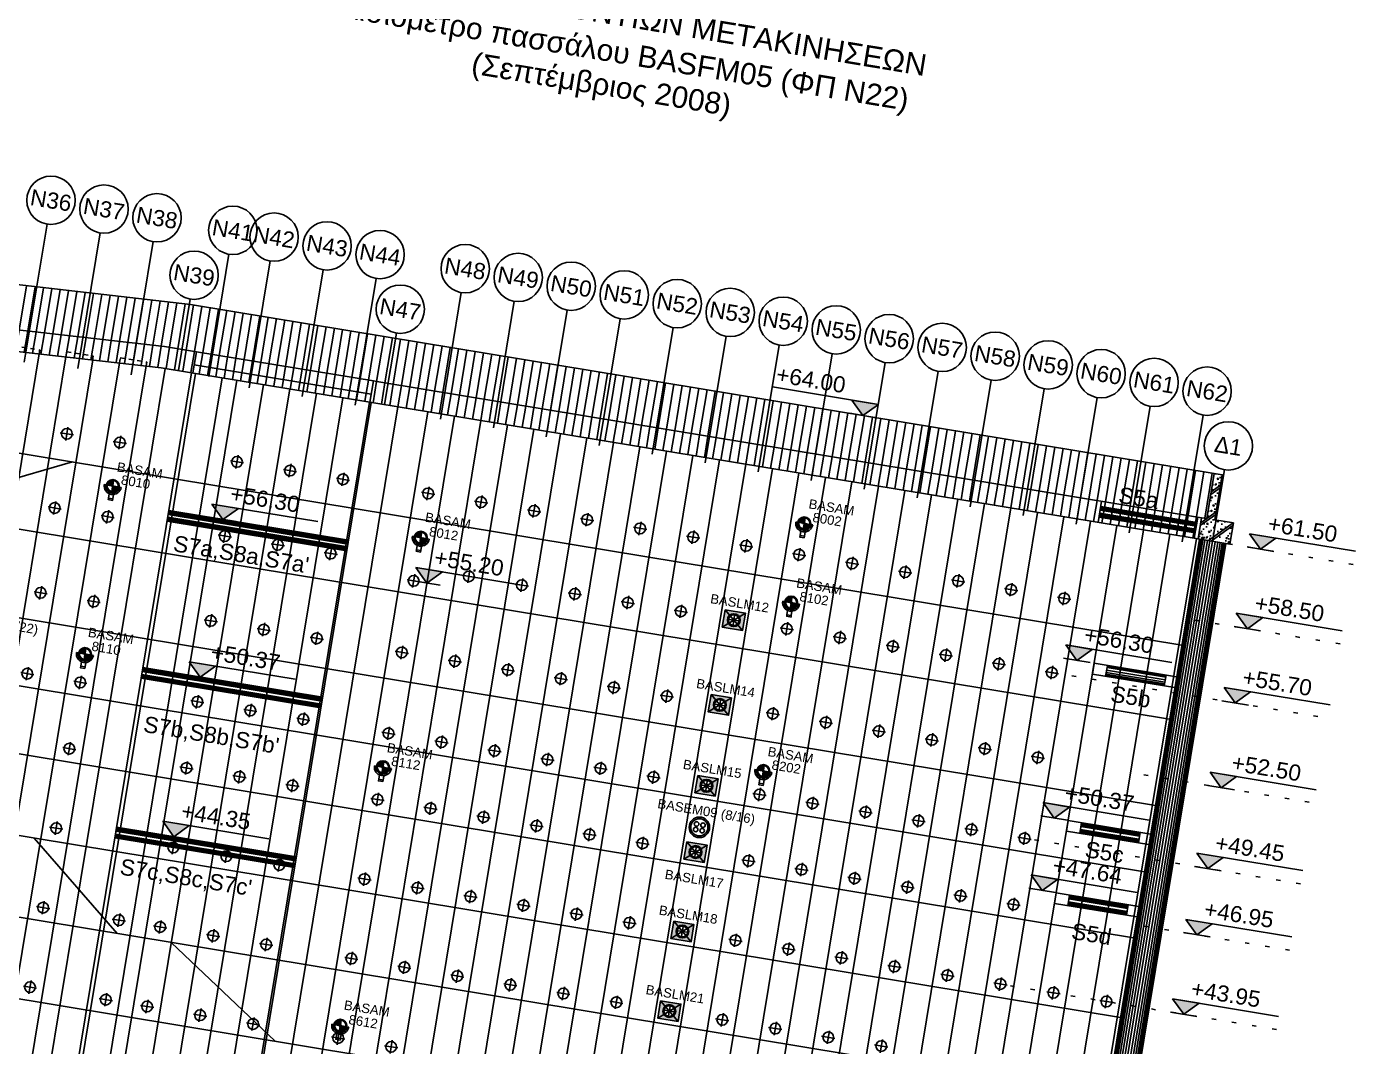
# Model space of a CAD drawing. Header units: metres. Extents: x 93017 to 94633, y 101979 to 102793.
# Drawn here: x 94083.58 to 94114.5, y 102244.12 to 102267.85 of the extents above; entities that cross this region are included whole.
import ezdxf
from ezdxf.enums import TextEntityAlignment as Align

# ---------------------------------------------------------------- set-up
doc = ezdxf.new("R2010")
doc.units = ezdxf.units.M
doc.header["$LTSCALE"] = 0.75
doc.header["$MEASUREMENT"] = 0
for name, pattern in [('DASHED', [0.75, 0.5, -0.25]), ('HIDDEN', [0.375, 0.25, -0.125]), ('SDOT1', [1, 0, -1])]:
    doc.linetypes.add(name, pattern=pattern)
for name, color, linetype in [('A-LEVELS', 2, 'Continuous'), ('OTM Hatch 0.15', 1, 'Continuous'), ('OTM Line 0.15', 1, 'Continuous'), ('OTM Line 0.25', 2, 'Continuous'), ('OTM Line 0.35', 3, 'Continuous'), ('OTM Line Dots 0.25', 2, 'SDOT1'), ('OTM Line Rock 0.50', 3, 'ROCKIN'), ('OTM Solid 253', 253, 'Continuous'), ('OTM Text 0.25', 2, 'Continuous'), ('OTM Text 0.35', 3, 'Continuous'), ('OTM Title + Pinakida', 7, 'Continuous')]:
    doc.layers.add(name, color=color, linetype=linetype)
doc.styles.add('ARIAL', font='ARIAL.TTF')
doc.styles.add('Arial Greek', font='ARIAL.TTF')
doc.styles.add('ARIAL_GREEK', font='ARIAL.TTF')
doc.styles.add('WG-SIMPL', font='ugsimpl.shx', dxfattribs={"width": 1.05})
doc.linetypes.add('ROCKIN', pattern='A,0.0001,-0.2,[131,ltypeshp.shx,S=0.2,R=180,X=0.2,Y=0],-0.2,1,-0.1,[131,ltypeshp.shx,S=0.1,R=180,X=0.1,Y=0],-0.1,0.5,-0.05,[131,ltypeshp.shx,S=0.05,R=180,X=0.05,Y=0],-0.05,0.5', length=2.700100000000001)
pattern_1 = [(80.62592887417891, (94365.97056640807, 102033.4307571523), (-0.1927042915629735, 0.03181239804639841), [])]

# ---------------------------------------------------------------- blocks, each defined once
blk = doc.blocks.new('AGKYRIO')
at = {"layer": 'OTM Line 0.25'}
for p, q in [((-0.125, 1.77635683940025e-13), (0.125, 1.77635683940025e-13)), ((1.84741111297626e-13, -0.125), (0, 0.1250000000003624))]:
    blk.add_line(p, q, dxfattribs=at)
blk.add_circle((0, 3.623767952376511e-13), 0.1, dxfattribs=at)
blk = doc.blocks.new('Level L')
at = {"layer": 'A-LEVELS'}
blk.add_hatch(color=256, dxfattribs=at).paths.add_polyline_path([(0.2499999999785985, 0.2499999999931077), (-1.531930138298776e-11, 1.533351223770296e-11), (-0.250000000018332, 0.2500000000237321)])
for p, q in [((0.2499999999804459, 0.2499999999949694), (-1.750000000050107, 0.2500000001439417)), ((0.2499999999659792, -1.530509052827256e-11), (-0.2500000000309512, 1.531930138298776e-11))]:
    blk.add_line(p, q, dxfattribs=at)
blk.add_lwpolyline([(0.2499999999785985, 0.2499999999931077), (-1.531930138298776e-11, 1.533351223770296e-11), (-0.250000000018332, 0.2500000000237321)], close=True, dxfattribs=at)
at = {"layer": 'A-LEVELS', "style": 'WG-SIMPL', "width": 1.05}
blk.add_attdef('±000.00', (-1.712995793863769, 0.3513423913802569), '', height=0.3, rotation=359.9999998220159, dxfattribs=at)
blk = doc.blocks.new('3d')
at = {"ltscale": 0.1}
h = blk.add_hatch(color=7, dxfattribs=at)
edge = h.paths.add_edge_path()
edge.add_arc((752.8742366104054, -264.6472952884903), 0.03365353443450658, 90, 180, ccw=False)
edge.add_line((752.8742366104054, -264.6136417540558), (752.8742366104054, -264.4390088661622))
edge.add_arc((752.8742366104054, -264.6472952884903), 0.2082864223281149, 90, 180)
edge.add_line((752.6659501880773, -264.6472952884903), (752.8405830759709, -264.6472952884903))
edge = h.paths.add_edge_path()
edge.add_line((752.8742366104054, -264.8555817108183), (752.8742366104054, -264.6809488229247))
edge.add_arc((752.8742366104054, -264.6472952884902), 0.03365353443450658, 270, 360)
edge.add_line((752.9078901448399, -264.6472952884902), (753.0825230327335, -264.6472952884902))
edge.add_arc((752.8742366104054, -264.6472952884902), 0.2082864223281149, -90, 0, ccw=False)
at = {"color": 7, "ltscale": 0.1}
for p, q in [((752.615149020432, -264.6472952884903), (752.5556888302308, -264.6472952884903)), ((752.6659501880773, -264.6472952884903), (752.8405830759709, -264.6472952884903)), ((752.8742366104054, -264.6136417540558), (752.8742366104054, -264.4390088661622)), ((752.8742366104054, -264.8555817108185), (752.8742366104054, -264.6809488229248)), ((752.9078901448399, -264.6472952884903), (753.0825230327335, -264.6472952884903)), ((753.1927843905801, -264.6472952884903), (753.1333242003789, -264.6472952884903))]:
    blk.add_line(p, q, dxfattribs=at)
for points in [[(752.8405830759709, -264.6472952884903, -0.414213562373095), (752.8742366104054, -264.6136417540558), (752.8742366104054, -264.4390088661622, 0.414213562373095), (752.6659501880773, -264.6472952884903)], [(752.8742366104054, -264.8555817108183), (752.8742366104054, -264.6809488229247, 0.414213562373095), (752.9078901448399, -264.6472952884902), (753.0825230327335, -264.6472952884902, -0.414213562373095)]]:
    blk.add_lwpolyline(points, format="xyb", close=True, dxfattribs=at)
blk.add_lwpolyline([(752.9559973985835, -264.9551716626581), (752.9559973985835, -265.1173015605855), (752.7924758222274, -265.1173015605855), (752.7924758222274, -264.9551716626581)], dxfattribs=at)
blk.add_lwpolyline([(752.7924758222274, -265.1173015605855), (752.9559973985835, -265.1173015605855), (752.9559973985835, -265.1769122765825), (752.7924758222274, -265.1769122765825)], close=True, dxfattribs=at)
for radius in [0.2403348223503956, 0.2082864223281149, 0.03365353443450658]:
    blk.add_circle((752.8742366104054, -264.6472952884903), radius, dxfattribs=at)
for radius in [0.3185477801746401, 0.2590875899734328]:
    blk.add_arc((752.8742366104054, -264.6472952884903), radius, 180, 0, dxfattribs=at)

msp = doc.modelspace()

# ---------------------------------------------------------------- hatches: boundary and pattern name
at = {"linetype": 'DASHED', "ltscale": 0.1}
h = msp.add_hatch(color=21, dxfattribs=at)
h.paths.add_polyline_path([(94099.8333513141, 102254.282398349), (94100.30574800128, 102254.2044132075), (94100.23925196641, 102253.8016120332), (94099.76685527923, 102253.8795971747)])
edge = h.paths.add_edge_path(flags=16)
edge.add_arc((94100.03630164026, 102254.0420051911), 0.1489402825418415, 0, 360)
h = msp.add_hatch(color=21, dxfattribs=at)
h.paths.add_polyline_path([(94099.5075923581, 102252.3091064033), (94099.97998904529, 102252.2311212618), (94099.91349301042, 102251.8283200875), (94099.44109632324, 102251.906305229)])
edge = h.paths.add_edge_path(flags=16)
edge.add_arc((94099.71054268426, 102252.0687132454), 0.1489402825418415, 0, 360)
h = msp.add_hatch(color=21, dxfattribs=at)
h.paths.add_polyline_path([(94099.19689975382, 102250.4270792103), (94099.669296441, 102250.3490940688), (94099.60280040614, 102249.9462928945), (94099.13040371895, 102250.024278036)])
edge = h.paths.add_edge_path(flags=16)
edge.add_arc((94099.39985007998, 102250.1866860524), 0.1489402825418415, 0, 360)
h = msp.add_hatch(color=21, dxfattribs=at)
h.paths.add_polyline_path([(94098.94240056947, 102248.8854448779), (94099.41479725666, 102248.8074597363), (94099.34830122179, 102248.4046585621), (94098.87590453461, 102248.4826437036)])
edge = h.paths.add_edge_path(flags=16)
edge.add_arc((94099.14535089563, 102248.64505172), 0.1489402825418415, 0, 360)
h = msp.add_hatch(color=21, dxfattribs=at)
h.paths.add_polyline_path([(94098.63700154821, 102247.0354836788), (94099.10939823539, 102246.9574985373), (94099.04290220053, 102246.554697363), (94098.57050551334, 102246.6326825045)])
edge = h.paths.add_edge_path(flags=16)
edge.add_arc((94098.83995187437, 102246.7950905209), 0.1489402825418415, 0, 360)
h = msp.add_hatch(color=21, dxfattribs=at)
h.paths.add_polyline_path([(94098.33160252696, 102245.1855224799), (94098.80399921414, 102245.1075373384), (94098.73750317928, 102244.7047361641), (94098.2651064921, 102244.7827213056)])
edge = h.paths.add_edge_path(flags=16)
edge.add_arc((94098.53455285312, 102244.945129322), 0.1489402825418415, 0, 360)
at = {"layer": 'OTM Hatch 0.15', "ltscale": 0.1}
h = msp.add_hatch(dxfattribs=at)
h.set_pattern_fill('CONCRETE2', color=256, scale=0.03124999999999999, angle=-9.374071125821132, style=0)
h.set_pattern_definition([(350.6259288741788, (93831.5135540396, 102449.9512835759), (0.1017996737484749, 0.6166537330015152), [0.03124999999999995, -0.5937499999999992]), (80.62592887417891, (93831.54438672624, 102449.9461935922), (-0.6166537330015152, 0.1017996737484749), [0.03124999999999991, -0.593749999999998]), (35.62592887417887, (93831.5135540396, 102449.9512835759), (0.1017996764569814, 0.6166537494083522), [0.04419417499999991, -0.8396893124999985]), (350.6259288741788, (93831.36957057372, 102450.0383988676), (0.1017996737484749, 0.6166537330015152), [0.03124999999999995, -0.5937499999999992]), (80.62592887417891, (93831.36957057372, 102450.0383988676), (-0.6166537330015152, 0.1017996737484749), [0.03124999999999991, -0.593749999999998]), (125.6259288741788, (93831.40040326036, 102450.0333088839), (-0.6166537494083522, 0.1017996764569814), [0.04419417499999998, -0.8396893124999996]), (350.6259288741788, (93831.68269463938, 102450.208417821), (0.1017996737484749, 0.6166537330015152), [0.03124999999999995, -0.5937499999999992]), (80.62592887417891, (93831.68269463938, 102450.208417821), (-0.6166537330015152, 0.1017996737484749), [0.03124999999999991, -0.593749999999998]), (125.6259288741788, (93831.71352732604, 102450.2033278373), (-0.6166537494083522, 0.1017996764569814), [0.04419417499999998, -0.8396893124999996]), (170.6259288741788, (93831.64168198536, 102450.1518424314), (-0.1017996737484749, -0.6166537330015152), [0.06249999999999989, -0.5624999999999986]), (260.625928874179, (93831.64168198536, 102450.1518424314), (0.6166537330015152, -0.101799673748475), [0.06249999999999989, -0.5624999999999986]), (125.6259288741788, (93831.63150201798, 102450.090177058), (-0.6166537494083522, 0.1017996764569814), [0.08838834687499994, -0.7954951249999996]), (170.6259288741788, (93831.24085705892, 102450.2180122193), (-0.1017996737484749, -0.6166537330015152), [0.03124999999999994, -0.5937499999999987]), (80.62592887417891, (93831.24085705892, 102450.2180122193), (-0.6166537330015152, 0.1017996737484749), [0.03124999999999991, -0.593749999999998]), (35.62592887417887, (93831.21002437227, 102450.223102203), (0.1017996764569814, 0.6166537494083522), [0.04419417499999991, -0.8396893124999985]), (350.6259288741788, (93831.30731963138, 102450.4287510421), (0.1017996737484749, 0.6166537330015152), [0.03124999999999995, -0.5937499999999992]), (80.62592887417891, (93831.30731963138, 102450.4287510421), (-0.6166537330015152, 0.1017996737484749), [0.03124999999999991, -0.593749999999998]), (125.6259288741788, (93831.33815231801, 102450.4236610585), (-0.6166537494083522, 0.1017996764569814), [0.04419417499999998, -0.8396893124999996]), (170.6259288741788, (93831.53841838897, 102450.4856192163), (-0.1017996737484749, -0.6166537330015152), [0.03124999999999994, -0.5937499999999987]), (260.625928874179, (93831.53841838897, 102450.4856192163), (0.6166537330015152, -0.101799673748475), [0.03124999999999994, -0.5937499999999986]), (125.6259288741788, (93831.53332840529, 102450.4547865296), (-0.6166537494083522, 0.1017996764569814), [0.04419417499999998, -0.8396893124999996]), (170.6259288741788, (93831.48213578391, 102450.3365457667), (-0.1017996737484749, -0.6166537330015152), [0.03124999999999994, -0.5937499999999987]), (80.62592887417891, (93831.48213578391, 102450.3365457667), (-0.6166537330015152, 0.1017996737484749), [0.03124999999999991, -0.593749999999998]), (35.62592887417887, (93831.45130309724, 102450.3416357504), (0.1017996764569814, 0.6166537494083522), [0.04419417499999991, -0.8396893124999985]), (350.6259288741788, (93831.3588050373, 102450.3569057015), (0.1017996737484749, 0.6166537330015152), [0.0624999999999999, -0.5624999999999992]), (260.625928874179, (93831.3588050373, 102450.3569057015), (0.6166537330015152, -0.101799673748475), [0.06249999999999989, -0.5624999999999986]), (35.62592887417887, (93831.34862506992, 102450.2952403282), (0.1017996764569814, 0.6166537494083522), [0.0883883468749998, -0.7954951249999985]), (35.62592887417887, (93831.10763912946, 102449.9866206771), (-0.2574270364756854, 0.3592267129326667), []), (35.62592887417887, (93831.16930450276, 102449.9764407098), (-0.2574270364756854, 0.3592267129326667), []), (350.6259288741788, (93831.11272911316, 102450.0174533638), (0.1017996737484749, 0.6166537330015152), [0, -0.2499999999999996, 0, -0.3437499999999993, 0, -0.03124999999999995]), (350.6259288741788, (93831.18457445382, 102450.0689387697), (0.1017996737484749, 0.6166537330015152), [0, -0.1249999999999998, 0, -0.2499999999999996, 0, -0.2499999999999996]), (350.6259288741788, (93831.47224860104, 102450.0847942898), (0.1017996737484749, 0.6166537330015152), [0, -0.2499999999999996, 0, -0.3749999999999993]), (350.6259288741788, (93831.17410170192, 102450.1973595), (0.1017996737484749, 0.6166537330015152), [0, -0.3437499999999993, 0, -0.2812499999999996]), (350.6259288741788, (93831.40011047585, 102450.2233949875), (0.1017996737484749, 0.6166537330015152), [0, -0.6249999999999991]), (350.6259288741788, (93831.2869596966, 102450.3054202956), (0.1017996737484749, 0.6166537330015152), [0, -0.3124999999999996, 0, -0.3124999999999996]), (350.6259288741788, (93831.29713966399, 102450.3670856689), (0.1017996737484749, 0.6166537330015152), [0, -0.2499999999999996, 0, -0.3749999999999993]), (350.6259288741788, (93831.36898500468, 102450.4185710748), (0.1017996737484749, 0.6166537330015152), [0, -0.1874999999999996, 0, -0.2187499999999996, 0, -0.2187499999999996]), (350.6259288741788, (93831.3483322854, 102450.4853264318), (0.1017996737484749, 0.6166537330015152), [0, -0.2812499999999996, 0, -0.3437499999999993]), (350.6259288741788, (93831.38934493942, 102450.5419018214), (0.1017996737484749, 0.6166537330015152), [0, -0.1874999999999996, 0, -0.1562499999999998, 0, -0.2812499999999996])])
h.paths.add_polyline_path([(94111.66117330798, 102256.3037556391), (94111.57973356897, 102255.8104326527), (94110.83974908938, 102255.9325922612), (94110.92118882838, 102256.4259152476), (94111.04451957498, 102256.4055553129), (94111.21757902035, 102257.453866659), (94111.40257514027, 102257.4233267568), (94111.22951569488, 102256.3750154107)])
at = {"layer": 'OTM Solid 253', "ltscale": 0.05}
h = msp.add_hatch(dxfattribs=at)
h.set_pattern_fill('LINE', color=256, scale=1.5625, angle=90.00000000006861, style=0)
h.set_pattern_definition(pattern_1)
h.paths.add_polyline_path([(94111.04451957496, 102256.4055553129), (94111.21757902035, 102257.453866659), (94087.3958131811, 102261.3864593942), (94062.45640756597, 102264.2366381265), (94054.66807091828, 102265.5223680059), (94054.49501147291, 102264.4740566601), (94062.7150057337, 102263.1170670089), (94086.79109612244, 102260.4094078197)])
h = msp.add_hatch(dxfattribs=at)
h.set_pattern_fill('LINE', color=256, scale=1.5625, angle=90.00000000006861, style=0)
h.set_pattern_definition(pattern_1)
h.paths.add_polyline_path([(94062.71500573469, 102263.1170670089), (94062.6335659957, 102262.6237440224), (94086.7096563835, 102259.9160848333), (94086.79109612244, 102260.4094078197)])
h = msp.add_hatch(dxfattribs=at)
h.set_pattern_fill('LINE', color=256, scale=1.5625, angle=90.00000000006861, style=0)
h.set_pattern_definition(pattern_1)
h.paths.add_polyline_path([(94086.79109612244, 102260.4094078197), (94110.83314090042, 102256.440450553), (94110.75170116143, 102255.9471275666), (94086.70965638345, 102259.9160848333)])

# ---------------------------------------------------------------- linework, layer by layer
at = {"color": 7, "ltscale": 0.1}
for p, q in [((94099.8333513141, 102254.282398349), (94100.23925196641, 102253.8016120332)), ((94099.76685527923, 102253.8795971747), (94100.30574800128, 102254.2044132075)), ((94099.44109632324, 102251.906305229), (94099.97998904529, 102252.2311212618)), ((94099.5075923581, 102252.3091064033), (94099.91349301042, 102251.8283200875)), ((94099.13040371895, 102250.024278036), (94099.669296441, 102250.3490940688)), ((94099.19689975382, 102250.4270792103), (94099.60280040614, 102249.9462928945)), ((94098.87590453461, 102248.4826437036), (94099.41479725666, 102248.8074597363)), ((94098.94240056947, 102248.8854448779), (94099.34830122179, 102248.4046585621)), ((94098.57050551334, 102246.6326825045), (94099.10939823539, 102246.9574985373)), ((94098.63700154821, 102247.0354836788), (94099.04290220053, 102246.554697363)), ((94098.2651064921, 102244.7827213056), (94098.80399921414, 102245.1075373384)), ((94098.33160252696, 102245.1855224799), (94098.73750317928, 102244.7047361641))]:
    msp.add_line(p, q, dxfattribs=at)
for points in [[(94099.8333513141, 102254.282398349), (94100.30574800128, 102254.2044132075), (94100.23925196641, 102253.8016120332), (94099.76685527923, 102253.8795971747)], [(94099.5075923581, 102252.3091064033), (94099.97998904529, 102252.2311212618), (94099.91349301042, 102251.8283200875), (94099.44109632324, 102251.906305229)], [(94099.19689975382, 102250.4270792103), (94099.669296441, 102250.3490940688), (94099.60280040614, 102249.9462928945), (94099.13040371895, 102250.024278036)], [(94098.94240056947, 102248.8854448779), (94099.41479725666, 102248.8074597363), (94099.34830122179, 102248.4046585621), (94098.87590453461, 102248.4826437036)], [(94098.63700154821, 102247.0354836788), (94099.10939823539, 102246.9574985373), (94099.04290220053, 102246.554697363), (94098.57050551334, 102246.6326825045)], [(94098.33160252696, 102245.1855224799), (94098.80399921414, 102245.1075373384), (94098.73750317928, 102244.7047361641), (94098.2651064921, 102244.7827213056)]]:
    msp.add_lwpolyline(points, close=True, dxfattribs=at)
for centre, radius in [((94100.03630164026, 102254.0420051911), 0.1489402825418415), ((94099.71054268426, 102252.0687132454), 0.1489402825418415), ((94099.39985007998, 102250.1866860524), 0.1489402825418415), ((94099.23437923825, 102249.2202143831), 0.2383044520669464), ((94099.14535089563, 102248.64505172), 0.1489402825418415), ((94098.83995187437, 102246.7950905209), 0.1489402825418415), ((94098.53455285312, 102244.945129322), 0.1489402825418415)]:
    msp.add_circle(centre, radius, dxfattribs=at)
at = {"layer": 'OTM Line 0.15', "ltscale": 0.05}
for p, q in [((94083.52450659551, 102260.0459896163), (94084.05446742126, 102263.2562388195)), ((94084.76686384674, 102259.8972095393), (94085.28777488724, 102263.052639472)), ((94086.00922109802, 102259.7484294624), (94086.52108235324, 102262.8490401245)), ((94087.81620646325, 102259.7132583577), (94088.28578104546, 102262.5577165802)), ((94088.75895300737, 102259.4510868741), (94089.24564888958, 102262.3992577432)), ((94089.99226047334, 102259.2474875266), (94090.47895635558, 102262.1956583957)), ((94091.22556793933, 102259.0438881791), (94091.71226382157, 102261.9920590482)), ((94087.38514524382, 102261.5136977859), (94087.11048130992, 102259.8499150454)), ((94093.20650372269, 102258.7168673481), (94093.69319960492, 102261.6650382172)), ((94094.43981118871, 102258.5132680006), (94094.92650707094, 102261.4614388697)), ((94095.67311865474, 102258.3096686531), (94096.159814537, 102261.2578395222)), ((94096.90642612075, 102258.1060693056), (94097.39312200299, 102261.0542401747)), ((94098.13973358674, 102257.9024699581), (94098.62642946899, 102260.8506408272)), ((94092.18314341997, 102260.721624986), (94091.90847948607, 102259.0578422455)), ((94099.37304105275, 102257.6988706106), (94099.85973693496, 102260.6470414797)), ((94100.60634851875, 102257.4952712631), (94101.09304440102, 102260.4434421322)), ((94101.83965598476, 102257.2916719156), (94102.32635186697, 102260.2398427847)), ((94103.07296345076, 102257.0880725681), (94103.55965933297, 102260.0362434372)), ((94104.30627091676, 102256.8844732206), (94104.79296679901, 102259.8326440897)), ((94105.53957838273, 102256.6808738731), (94106.02627426498, 102259.6290447422)), ((94106.77288584872, 102256.4772745256), (94107.25958173098, 102259.4254453947)), ((94108.00619331475, 102256.2736751781), (94108.492889197, 102259.2218460472)), ((94109.23950078075, 102256.0700758306), (94109.726196663, 102259.0182466997)), ((94110.47280824678, 102255.8664764831), (94110.95950412904, 102258.8146473522)), ((94111.45357257695, 102257.5403851819), (94111.17890864305, 102255.8766024413))]:
    msp.add_line(p, q, dxfattribs=at)
at = {"layer": 'OTM Line 0.15', "ltscale": 0.1}
for centre in [(94084.1461105314, 102263.8112233151), (94085.37941799736, 102263.6076239676), (94086.61272546339, 102263.4040246201), (94088.37742415558, 102263.1127010758), (94089.33729199972, 102262.9542422388), (94090.57059946573, 102262.7506428912), (94091.80390693169, 102262.5470435438), (94087.47676495019, 102262.0686861456), (94093.78485060584, 102262.2200214097), (94095.01815807185, 102262.0164220622), (94096.25146553792, 102261.8128227147), (94097.48477300392, 102261.6092233672), (94092.27476312635, 102261.2766133457), (94098.71808046992, 102261.4056240197), (94099.95138793591, 102261.2020246722), (94101.18469540194, 102260.9984253247), (94102.41800286791, 102260.7948259772), (94103.65131033391, 102260.5912266297), (94104.88461779992, 102260.3876272822), (94106.1179252659, 102260.1840279347), (94107.3512327319, 102259.9804285872), (94108.58454019793, 102259.7768292398), (94109.81784766393, 102259.5732298922), (94111.05115512997, 102259.3696305448), (94111.54519228333, 102258.0953735416)]:
    msp.add_circle(centre, 0.5624999999999998, dxfattribs=at)
at = {"layer": 'OTM Line 0.25', "ltscale": 0.05}
for p, q in [((94087.39581318095, 102261.3864593942), (94062.45640756596, 102264.2366381265)), ((94062.7150057337, 102263.1170670089), (94086.79109612244, 102260.4094078197)), ((94062.63356599469, 102262.6237440226), (94086.7096563834, 102259.9160848333)), ((94091.94574933962, 102260.6353376678), (94087.3958131811, 102261.3864593942)), ((94091.94574933963, 102260.6353376678), (94111.21757902033, 102257.453866659)), ((94087.53108060203, 102260.2872482112), (94091.64935914765, 102259.6073862564)), ((94086.70965638343, 102259.9160848333), (94091.56791940867, 102259.1140632701)), ((94091.59845931079, 102259.2990593899), (94087.48018076517, 102259.9789213447)), ((94091.77268989426, 102259.5870263216), (94110.92118882836, 102256.4259152476)), ((94091.56791940868, 102259.11406327), (94110.83974908938, 102255.9325922612)), ((94086.88944987224, 102256.592415797), (94091.07079431546, 102255.9021426706)), ((94110.77206109618, 102256.0704583132), (94108.53519678176, 102256.439728854)), ((94110.8127809657, 102256.3171198064), (94108.57591665127, 102256.6863903472)), ((94086.84873000275, 102256.3457543038), (94091.03007444597, 102255.6554811775)), ((94086.28577780758, 102252.93565916), (94090.4671222508, 102252.2453860337)), ((94086.24505793811, 102252.6889976669), (94090.42640238133, 102251.9987245405)), ((94085.67274017229, 102249.2221703801), (94089.85408461552, 102248.5318972537)), ((94085.6320203028, 102248.9755088869), (94089.81336474603, 102248.2852357605))]:
    msp.add_line(p, q, dxfattribs=at)
at = {"layer": 'OTM Line 0.25'}
for p, q in [((94083.87248925319, 102260.2351599625), (94080.7814117273, 102241.5108907662)), ((94084.49440219013, 102260.1652180305), (94081.39806546031, 102241.4090910924)), ((94085.11631512702, 102260.0952760984), (94082.01471919329, 102241.3072914187)), ((94085.73822806388, 102260.0253341663), (94082.6313729263, 102241.2054917449)), ((94086.36014100077, 102259.9553922342), (94083.24802665932, 102241.1036920712)), ((94086.80215444345, 102259.9008148822), (94083.68708442677, 102241.0312106524)), ((94087.41880817644, 102259.7990152085), (94084.30373815972, 102240.9294109787)), ((94087.51114163514, 102259.7837724305), (94084.39607161847, 102240.9141682007)), ((94088.12779536817, 102259.6819727567), (94085.01272535147, 102240.8123685269)), ((94088.47100947933, 102259.6253135935), (94085.35593946262, 102240.7557093636)), ((94089.08766321231, 102259.5235139197), (94085.97259319562, 102240.6539096898)), ((94089.7043169453, 102259.421714246), (94086.58924692859, 102240.5521100161)), ((94090.32097067834, 102259.3199145722), (94087.20590066159, 102240.4503103423)), ((94090.93762441131, 102259.2181148985), (94087.8225543946, 102240.3485106686)), ((94091.55427814431, 102259.1163152247), (94088.4392081276, 102240.2467109948)), ((94091.60015261966, 102259.1087420822), (94088.48508260296, 102240.2391378523)), ((94092.2168063527, 102259.0069424084), (94089.10173633597, 102240.1373381786)), ((94092.91856808549, 102258.8910927644), (94089.80349806878, 102240.0214885345)), ((94093.53522181849, 102258.7892930906), (94090.42015180178, 102239.9196888608)), ((94094.15187555148, 102258.6874934169), (94091.03680553478, 102239.817889187)), ((94094.76852928447, 102258.5856937432), (94091.65345926776, 102239.7160895133)), ((94095.38518301753, 102258.4838940694), (94092.2701130008, 102239.6142898395)), ((94096.00183675051, 102258.3820943956), (94092.88676673379, 102239.5124901658)), ((94096.61849048351, 102258.2802947219), (94093.50342046679, 102239.410690492)), ((94097.23514421651, 102258.1784950482), (94094.12007419982, 102239.3088908183)), ((94097.85179794948, 102258.0766953744), (94094.73672793277, 102239.2070911445)), ((94098.46845168248, 102257.9748957007), (94095.35338166579, 102239.1052914708)), ((94099.0851054155, 102257.8730960269), (94095.97003539883, 102239.003491797)), ((94099.70175914853, 102257.7712963532), (94096.58668913181, 102238.9016921233)), ((94100.31841288153, 102257.6694966794), (94097.20334286483, 102238.7998924496)), ((94100.93506661453, 102257.5676970057), (94097.81999659781, 102238.6980927758)), ((94101.55172034749, 102257.4658973319), (94098.4366503308, 102238.5962931021)), ((94102.1683740805, 102257.3640976582), (94099.05330406378, 102238.4944934283)), ((94102.7850278135, 102257.2622979844), (94099.6699577968, 102238.3926937546)), ((94103.40168154651, 102257.1604983107), (94100.28661152981, 102238.2908940808)), ((94104.01833527953, 102257.0586986369), (94100.90326526282, 102238.189094407)), ((94104.63498901254, 102256.9568989632), (94101.51991899581, 102238.0872947333)), ((94105.25164274553, 102256.8550992894), (94102.13657272882, 102237.9854950596)), ((94105.86829647851, 102256.7532996157), (94102.75322646179, 102237.8836953858)), ((94108.514836847, 102256.3163981074), (94108.59627658602, 102256.8097210937)), ((94106.48495021151, 102256.6514999419), (94103.3698801948, 102237.7818957121)), ((94107.10160394451, 102256.5497002682), (94103.9865339278, 102237.6800960383)), ((94107.71825767755, 102256.4479005944), (94104.60318766082, 102237.5782963646)), ((94110.75170116143, 102255.9471275666), (94110.83314090043, 102256.440450553)), ((94108.33491141057, 102256.3461009207), (94105.21984139383, 102237.4764966908)), ((94108.95156514356, 102256.2443012469), (94105.83649512682, 102237.3746970171)), ((94109.5682188765, 102256.1425015732), (94106.45314885981, 102237.2728973433)), ((94110.18487260955, 102256.0407018994), (94107.06980259281, 102237.1710976696)), ((94110.80152634253, 102255.9389022257), (94107.6864563258, 102237.0692979958)), ((94110.87058177595, 102255.9275022775), (94107.75551175924, 102237.0578980477)), ((94111.48723550896, 102255.8257026038), (94108.37216549226, 102236.9560983739)), ((94108.68916231907, 102252.7361939213), (94108.72951570926, 102252.980635458)), ((94108.0851237744, 102249.077217328), (94108.12584364392, 102249.3238788212)), ((94107.80721066507, 102247.3937526369), (94107.84793053458, 102247.6404141301))]:
    msp.add_line(p, q, dxfattribs=at)
at = {"layer": 'OTM Line 0.25', "linetype": 'HIDDEN', "ltscale": 0.5}
for p, q in [((94083.27093627492, 102260.4284327854), (94083.8852427056, 102260.3270206138)), ((94083.87012195551, 102260.2354263418), (94083.8852427056, 102260.3270206138)), ((94084.49440221395, 102260.1652181747), (94084.51476214873, 102260.2885489213)), ((94084.51476214873, 102260.2885489213), (94085.1290685794, 102260.1871367496)), ((94085.1139478293, 102260.0955424777), (94085.1290685794, 102260.1871367496)), ((94085.7382280877, 102260.0253343105), (94085.75858802248, 102260.1486650572)), ((94085.75858802248, 102260.1486650572), (94086.37289445315, 102260.0472528855)), ((94086.35777370304, 102259.9556586136), (94086.37289445315, 102260.0472528855))]:
    msp.add_line(p, q, dxfattribs=at)
at = {"layer": 'OTM Line 0.25', "ltscale": 0.05}
msp.add_lwpolyline([(94086.79109612244, 102260.4094078197), (94087.53108060201, 102260.2872482112), (94087.44964086304, 102259.7939252248)], dxfattribs=at)
at = {"layer": 'OTM Line 0.25'}
msp.add_lwpolyline([(94091.77268989426, 102259.5870263216), (94091.64935914766, 102259.6073862564), (94091.56791940868, 102259.11406327)], dxfattribs=at)
msp.add_lwpolyline([(94111.66117330796, 102256.3037556391), (94111.57973356896, 102255.8104326527), (94110.83974908937, 102255.9325922612), (94110.92118882836, 102256.4259152476), (94111.04451957496, 102256.4055553129), (94111.21757902033, 102257.453866659), (94111.40257514025, 102257.4233267568), (94111.22951569485, 102256.3750154107)], close=True, dxfattribs=at)
for centre, radius in [((94100.03630164026, 102254.0420051911), 0.125), ((94099.71054268426, 102252.0687132454), 0.125), ((94099.39985007998, 102250.1866860524), 0.125), ((94099.23437923825, 102249.2202143831), 0.2), ((94099.14535089563, 102248.64505172), 0.125), ((94098.83995187437, 102246.7950905209), 0.125), ((94098.53455285312, 102244.945129322), 0.125)]:
    msp.add_circle(centre, radius, dxfattribs=at)
at = {"layer": 'OTM Line 0.35', "color": 2, "ltscale": 0.05}
for p, q in [((94108.38083545266, 102252.7870937581), (94108.42155532217, 102253.0337552513)), ((94110.34122347242, 102252.7209028658), (94108.42220684006, 102253.0377018352)), ((94110.29985208504, 102252.4702947887), (94108.38083545263, 102252.7870937582)), ((94110.09456197922, 102252.7616227353), (94110.05319059182, 102252.5110146582)), ((94107.7778149052, 102249.1342837054), (94107.81853477472, 102249.3809451985)), ((94109.73755140707, 102249.0641462291), (94107.81853477472, 102249.3809451985)), ((94109.6968315376, 102248.8174847359), (94107.7778149052, 102249.1342837054)), ((94109.49088991388, 102249.1048660986), (94109.4501700444, 102248.8582046054)), ((94107.49990179586, 102247.4508190143), (94107.54062166538, 102247.6974805075)), ((94109.41891842827, 102247.1340200448), (94107.49990179586, 102247.4508190143)), ((94109.45963829775, 102247.380681538), (94107.54062166538, 102247.6974805075)), ((94109.21297680456, 102247.4214014075), (94109.17225693505, 102247.1747399143))]:
    msp.add_line(p, q, dxfattribs=at)
at = {"layer": 'OTM Line Dots 0.25', "ltscale": 0.5}
for p, q in [((94114.45059761008, 102255.3364988919), (94110.87058177598, 102255.9275022775)), ((94114.14519858878, 102253.486537693), (94110.56518275473, 102254.0775410785)), ((94107.43614643627, 102252.8204091061), (94113.8572701004, 102251.7603842346)), ((94109.57700241226, 102250.4399184654), (94113.52355851668, 102249.7884051406)), ((94113.22370794175, 102247.9045881018), (94106.79969487598, 102248.9650899674)), ((94112.96920875733, 102246.3629537694), (94109.38919292358, 102246.9539571549)), ((94112.66380973601, 102244.5129925704), (94106.2397966704, 102245.5734944359))]:
    msp.add_line(p, q, dxfattribs=at)
at = {"layer": 'OTM Line Rock 0.50', "color": 1}
for p, q in [((94040.76832153129, 102264.966427891), (94110.46338308098, 102253.4608873455)), ((94040.48328244481, 102263.2397974385), (94110.17834399447, 102251.7342568929)), ((94040.15222990578, 102261.234439499), (94109.84729145544, 102249.7288989534)), ((94039.89773072141, 102259.6928051665), (94109.59279227107, 102248.1872646209)), ((94039.64323153705, 102258.151170834), (94109.3382930867, 102246.6456302884)), ((94080.73762903044, 102256.5944483065), (94084.65028119086, 102257.72221783)), ((94039.33783251581, 102256.301209635), (94109.03289406546, 102244.7956690894)), ((94039.03243349456, 102254.451248436), (94108.7274950442, 102242.9457078904)), ((94054.42453859738, 102250.0098802399), (94108.42209602297, 102241.0957466914)), ((94083.75610730784, 102248.9684625189), (94085.68564500028, 102246.7495489953)), ((94086.94457648059, 102246.5417195326), (94089.36244398812, 102244.2421905627))]:
    msp.add_line(p, q, dxfattribs=at)
at = {"layer": 'OTM Solid 253'}
for p, q in [((94091.04483539863, 102255.7448959687), (94086.86349095542, 102256.4351690951)), ((94091.0560333628, 102255.8127278798), (94086.87468891956, 102256.5030010057)), ((94091.06010534975, 102255.8373940291), (94086.8787609065, 102256.5276671551)), ((94091.06366833833, 102255.8589769097), (94086.88232389507, 102256.5492500357)), ((94091.06621333018, 102255.8743932531), (94086.88486888692, 102256.564666379)), ((94091.06824932365, 102255.8867263277), (94086.88690488042, 102256.5769994537)), ((94091.06977631876, 102255.8959761337), (94086.8884318755, 102256.5862492597)), ((94110.77307909231, 102256.0766248469), (94108.5362147779, 102256.4458953876)), ((94110.77460608742, 102256.0858746529), (94108.53774177299, 102256.4551451936)), ((94110.7766420809, 102256.0982077276), (94108.53977776646, 102256.4674782683)), ((94110.77918707275, 102256.1136240709), (94108.54232275831, 102256.4828946116)), ((94110.78275006132, 102256.1352069515), (94108.5458857469, 102256.5044774922)), ((94110.78682204828, 102256.1598731009), (94108.54995773385, 102256.5291436416)), ((94110.79802001252, 102256.2277050122), (94108.56115569804, 102256.5969755527)), ((94110.80209199947, 102256.2523711615), (94108.565227685, 102256.621641702)), ((94110.80565498803, 102256.2739540421), (94108.56879067358, 102256.6432245827)), ((94110.80819997989, 102256.2893703855), (94108.57133566542, 102256.658640926)), ((94110.81023597335, 102256.3017034601), (94108.5733716589, 102256.6709740006)), ((94110.81176296847, 102256.3109532661), (94108.57489865403, 102256.6802238067)), ((94091.03109244266, 102255.6616477148), (94086.84974799945, 102256.3519208411)), ((94091.03261943777, 102255.6708975208), (94086.85127499458, 102256.3611706471)), ((94091.03465543124, 102255.6832305954), (94086.85331098804, 102256.3735037218)), ((94091.03720042309, 102255.6986469387), (94086.85585597988, 102256.3889200651)), ((94091.04076341167, 102255.7202298194), (94086.85941896847, 102256.4105029457)), ((94110.87674831333, 102255.9264842808), (94107.7616782966, 102237.0568800509)), ((94110.88599811931, 102255.9249572857), (94107.7709281026, 102237.0553530559)), ((94110.89833119397, 102255.9229212922), (94107.78326117728, 102237.0533170624)), ((94110.9229973433, 102255.9188493052), (94107.80792732658, 102237.0492450754)), ((94110.95383002995, 102255.9137593216), (94107.83876001324, 102237.0441550917)), ((94111.00007905992, 102255.906124346), (94107.88500904322, 102237.0365201162)), ((94111.05557789591, 102255.8969623754), (94107.94050787918, 102237.0273581455)), ((94111.11724326918, 102255.886782408), (94108.00217325248, 102237.0171781782)), ((94111.17890864248, 102255.8766024406), (94108.06383862576, 102237.0069982108)), ((94111.24057401576, 102255.8664224733), (94108.12550399908, 102236.9968182434)), ((94111.30223938907, 102255.8562425059), (94108.18716937238, 102236.9866382761)), ((94111.35773822501, 102255.8470805353), (94108.24266820835, 102236.9774763054)), ((94111.403987255, 102255.8394455597), (94108.28891723831, 102236.9698413299)), ((94111.43481994166, 102255.834355576), (94108.31974992498, 102236.9647513462)), ((94111.45948609077, 102255.8302835891), (94108.34441607425, 102236.9606793593)), ((94111.47181916538, 102255.8282475956), (94108.35674914894, 102236.9586433658)), ((94111.48106897139, 102255.8267206005), (94108.3659989549, 102236.9571163707)), ((94090.42894737316, 102252.0141408838), (94086.24760292996, 102252.7044140102)), ((94090.43098336662, 102252.0264739585), (94086.24963892343, 102252.7167470848)), ((94090.43352835848, 102252.0418903018), (94086.25218391526, 102252.7321634282)), ((94090.43709134705, 102252.0634731825), (94086.25574690384, 102252.7537463088)), ((94090.44116333399, 102252.0881393318), (94086.25981889079, 102252.7784124581)), ((94090.45236129819, 102252.1559712428), (94086.27101685492, 102252.8462443688)), ((94090.45643328514, 102252.1806373922), (94086.27508884187, 102252.8709105182)), ((94090.45999627371, 102252.2022202728), (94086.27865183045, 102252.8924933988)), ((94090.46254126556, 102252.2176366161), (94086.28119682231, 102252.9079097421)), ((94090.46457725904, 102252.2299696908), (94086.28323281577, 102252.9202428168)), ((94090.46610425414, 102252.2392194968), (94086.28475981088, 102252.9294926228)), ((94110.05592427116, 102252.5275739803), (94108.69189599846, 102252.7527532433)), ((94110.06101425485, 102252.558406667), (94108.69698598217, 102252.78358593)), ((94110.06814023203, 102252.6015724283), (94108.70411195933, 102252.8267516913)), ((94110.07628420593, 102252.6509047269), (94108.71225593323, 102252.8760839899)), ((94110.08674376435, 102252.7142637288), (94108.72271549162, 102252.9394429919)), ((94110.09183374805, 102252.7450964157), (94108.72780547531, 102252.9702756787)), ((94090.42742037805, 102252.0048910778), (94086.24607593483, 102252.6951642042)), ((94109.48630892808, 102249.0771166777), (94108.12228065533, 102249.3022959406)), ((94109.48834492154, 102249.0894497523), (94108.12431664881, 102249.3146290152)), ((94109.48987191665, 102249.0986995583), (94108.12584364392, 102249.3238788212)), ((94089.81794573132, 102248.3129851785), (94085.63660128812, 102249.0032583048)), ((94089.82049072317, 102248.3284015218), (94085.63914627997, 102249.0186746482)), ((94089.82405371174, 102248.3499844025), (94085.64270926855, 102249.0402575288)), ((94089.8281256987, 102248.3746505518), (94085.6467812555, 102249.0649236782)), ((94089.83932366288, 102248.4424824629), (94085.65797921963, 102249.1327555888)), ((94089.84339564982, 102248.4671486122), (94085.66205120657, 102249.1574217382)), ((94089.8469586384, 102248.4887314928), (94085.66561419517, 102249.1790046188)), ((94089.84950363026, 102248.5041478362), (94085.668159187, 102249.1944209622)), ((94089.85153962373, 102248.5164809108), (94085.67019518047, 102249.2067540368)), ((94089.85306661883, 102248.5257307168), (94085.67172217558, 102249.2160038428)), ((94109.4511880405, 102248.8643711391), (94108.08715976779, 102249.0895504021)), ((94109.45271503563, 102248.8736209451), (94108.08868676289, 102249.0988002081)), ((94109.4547510291, 102248.8859540198), (94108.09072275639, 102249.1111332828)), ((94109.45729602093, 102248.9013703631), (94108.09326774823, 102249.1265496261)), ((94109.46085900953, 102248.9229532437), (94108.09683073679, 102249.1481325068)), ((94109.46493099649, 102248.9476193931), (94108.10090272376, 102249.1727986561)), ((94109.4761289607, 102249.0154513044), (94108.11210068794, 102249.2406305673)), ((94109.48020094766, 102249.0401174537), (94108.11617267491, 102249.2652967166)), ((94109.48376393622, 102249.0617003343), (94108.1197356635, 102249.2868795972)), ((94089.81438274274, 102248.2914022979), (94085.63303829954, 102248.9816754242)), ((94089.81590973784, 102248.3006521038), (94085.63456529465, 102248.9909252302)), ((94109.1829459002, 102247.2394885527), (94107.81891762746, 102247.4646678157)), ((94109.18701788716, 102247.264154702), (94107.82298961443, 102247.489333965)), ((94109.19821585137, 102247.3319866133), (94107.83418757861, 102247.5571658762)), ((94109.20228783833, 102247.3566527626), (94107.83825956557, 102247.5818320255)), ((94109.20585082691, 102247.3782356432), (94107.84182255417, 102247.6034149061)), ((94109.20839581876, 102247.3936519866), (94107.84436754601, 102247.6188312495)), ((94109.21043181221, 102247.4059850613), (94107.84640353947, 102247.6311643241)), ((94109.21195880733, 102247.4152348672), (94107.84793053458, 102247.6404141301)), ((94109.17327493119, 102247.180906448), (94107.80924665846, 102247.406085711)), ((94109.1748019263, 102247.190156254), (94107.81077365356, 102247.415335517)), ((94109.17683791976, 102247.2024893287), (94107.81280964706, 102247.4276685917)), ((94109.1793829116, 102247.217905672), (94107.81535463891, 102247.443084935))]:
    msp.add_line(p, q, dxfattribs=at)
at = {"layer": 'OTM Text 0.25', "color": 1, "ltscale": 0.5}
for centre in [(94099.16987012631, 102249.2966249483), (94099.3200245574, 102249.2718368521), (94099.14873391902, 102249.1685919142), (94099.2988883502, 102249.1438038179)]:
    msp.add_circle(centre, 0.05268716982374148, dxfattribs=at)

# ---------------------------------------------------------------- block references
at = {"color": 7, "xscale": 0.6249999999978874, "yscale": 0.625, "zscale": 0.625, "rotation": 350.6259288739992}
for p in [(93648.26079755121, 102497.0016375626), (93664.35293854547, 102496.130170442), (93655.42986081261, 102495.7991360428), (93664.04876112031, 102494.2876090877), (93647.61518402027, 102493.0908195879), (93654.54807203861, 102490.4576814076), (93663.40182419364, 102490.3687746145), (93653.55532162021, 102484.4440742034)]:
    msp.add_blockref('3d', p, dxfattribs=at)
at = {"layer": 'A-LEVELS', "xscale": 1.249999999995775, "yscale": 1.25, "zscale": 1.25, "rotation": 350.6259288739992}
msp.add_blockref('Level L', (94103.04084110889, 102258.8037153782), dxfattribs=at).add_auto_attribs({'±000.00': '+64.00'})
at = {"layer": 'A-LEVELS'}
ref = msp.add_blockref('Level L', (94088.14672949452, 102256.3848590297), dxfattribs=dict(at, xscale=-1.250000000011318, yscale=1.25, zscale=1.25, rotation=350.6259288737788))
ref.add_attrib('±000.00', '+56.30', (94088.295955758, 102256.8053463153, 0.001905459770927827), dxfattribs={"height": 0.3749999999999999, "rotation": 350.6259290504357, "style": 'WG-SIMPL', "width": 1.05})
ref = msp.add_blockref('Level L', (94112.29230954451, 102255.6927977501), dxfattribs=dict(at, xscale=-1.249999999995775, yscale=1.25, zscale=1.25, rotation=350.6259288739992))
ref.add_attrib('±000.00', '+61.50', (94112.44153580802, 102256.1132850357, 0.001905459770927825), dxfattribs={"height": 0.3749999999999998, "rotation": 350.6259290504357, "style": 'WG-SIMPL', "width": 1.05})
ref = msp.add_blockref('Level L', (94092.89388387378, 102254.9043745725), dxfattribs=dict(at, xscale=-1.249999999995775, yscale=1.25, zscale=1.25, rotation=350.6259288739992))
ref.add_attrib('±000.00', '+55.20', (94093.04311013725, 102255.3248618581, 0.001905459770927825), dxfattribs={"height": 0.3749999999999998, "rotation": 350.6259290518606, "style": 'WG-SIMPL', "width": 1.05})
ref = msp.add_blockref('Level L', (94111.98691052325, 102253.8428365511), dxfattribs=dict(at, xscale=-1.249999999995775, yscale=1.25, zscale=1.25, rotation=350.6259288739992))
ref.add_attrib('±000.00', '+58.50', (94112.13613678675, 102254.2633238367, 0.001905459770927825), dxfattribs={"height": 0.3749999999999998, "rotation": 350.6259290504357, "style": 'WG-SIMPL', "width": 1.05})
ref = msp.add_blockref('Level L', (94108.01768376693, 102253.1044821281), dxfattribs=dict(at, xscale=-1.250000000011318, yscale=1.25, zscale=1.25, rotation=350.6259288737788))
ref.add_attrib('±000.00', '+56.30', (94108.16691003041, 102253.5249694136, 0.001905459770927825), dxfattribs={"height": 0.3749999999999999, "rotation": 350.6259290504357, "style": 'WG-SIMPL', "width": 1.05})
ref = msp.add_blockref('Level L', (94087.61811852037, 102252.7157110066), dxfattribs=dict(at, xscale=-1.250000000011318, yscale=1.25, zscale=1.25, rotation=350.6259288737788))
ref.add_attrib('±000.00', '+50.37', (94087.84134323186, 102253.1239823315, 0.001905459770927825), dxfattribs={"height": 0.3749999999999999, "rotation": 350.6259290504357, "style": 'WG-SIMPL', "width": 1.05})
ref = msp.add_blockref('Level L', (94111.70187143677, 102252.1162060987), dxfattribs=dict(at, xscale=-1.249999999995775, yscale=1.25, zscale=1.25, rotation=350.6259288739992))
ref.add_attrib('±000.00', '+55.70', (94111.85109770026, 102252.5366933842, 0.001905459770927825), dxfattribs={"height": 0.3749999999999998, "rotation": 350.6259290504357, "style": 'WG-SIMPL', "width": 1.05})
ref = msp.add_blockref('Level L', (94111.37611248075, 102250.142914153), dxfattribs=dict(at, xscale=-1.249999999995775, yscale=1.25, zscale=1.25, rotation=350.6259288739992))
ref.add_attrib('±000.00', '+52.50', (94111.59933719224, 102250.5511854779, 0.001905459770927825), dxfattribs={"height": 0.3749999999999998, "rotation": 350.6259290504357, "style": 'WG-SIMPL', "width": 1.05})
ref = msp.add_blockref('Level L', (94107.48907279274, 102249.4353341051), dxfattribs=dict(at, xscale=-1.250000000011318, yscale=1.25, zscale=1.25, rotation=350.6259288737788))
ref.add_attrib('±000.00', '+50.37', (94107.71229750426, 102249.84360543, 0.001905459770927825), dxfattribs={"height": 0.3749999999999999, "rotation": 350.6259290504357, "style": 'WG-SIMPL', "width": 1.05})
ref = msp.add_blockref('Level L', (94087.00508088508, 102249.0022222266), dxfattribs=dict(at, xscale=-1.250000000011318, yscale=1.25, zscale=1.25, rotation=350.6259288737788))
ref.add_attrib('±000.00', '+44.35', (94087.15430714858, 102249.4227095122, 0.001905459770927825), dxfattribs={"height": 0.3749999999999999, "rotation": 350.6259290504357, "style": 'WG-SIMPL', "width": 1.05})
ref = msp.add_blockref('Level L', (94111.0654198765, 102248.26088696), dxfattribs=dict(at, xscale=-1.249999999995775, yscale=1.25, zscale=1.25, rotation=350.6259288739992))
ref.add_attrib('±000.00', '+49.45', (94111.21464613998, 102248.6813742455, 0.001905459770927825), dxfattribs={"height": 0.3749999999999998, "rotation": 350.6259290504357, "style": 'WG-SIMPL', "width": 1.05})
ref = msp.add_blockref('Level L', (94107.21115968343, 102247.751869414), dxfattribs=dict(at, xscale=-1.250000000011318, yscale=1.25, zscale=1.25, rotation=350.6259288737788))
ref.add_attrib('±000.00', '+47.64', (94107.43438439493, 102248.1601407389, 0.001905459770927825), dxfattribs={"height": 0.3749999999999999, "rotation": 350.6259290504357, "style": 'WG-SIMPL', "width": 1.05})
ref = msp.add_blockref('Level L', (94110.81092069212, 102246.7192526275), dxfattribs=dict(at, xscale=-1.249999999995775, yscale=1.25, zscale=1.25, rotation=350.6259288739992))
ref.add_attrib('±000.00', '+46.95', (94110.96014695561, 102247.139739913, 0.001905459770927825), dxfattribs={"height": 0.3749999999999998, "rotation": 350.6259290504357, "style": 'WG-SIMPL', "width": 1.05})
ref = msp.add_blockref('Level L', (94110.50552167089, 102244.8692914284), dxfattribs=dict(at, xscale=-1.249999999995775, yscale=1.25, zscale=1.25, rotation=350.6259288739992))
ref.add_attrib('±000.00', '+43.95', (94110.65474793439, 102245.289778714, 0.001905459770927825), dxfattribs={"height": 0.3749999999999998, "rotation": 350.6259290504357, "style": 'WG-SIMPL', "width": 1.05})
at = {"layer": 'OTM Line 0.25', "xscale": -1.249999999995775, "yscale": 1.25, "zscale": 1.25, "rotation": 350.6259288739992}
for p in [(94084.51606332225, 102258.3778342864), (94085.74937078824, 102258.1742349389), (94088.47391392078, 102257.7244564212), (94089.70724479058, 102257.5208532101), (94090.94052885272, 102257.3172577262), (94092.92149593071, 102256.9902317285), (94084.2310242357, 102256.6512038338), (94094.15480339673, 102256.786632381), (94095.38811086272, 102256.5830330335), (94085.46433170173, 102256.4476044863), (94096.62141832874, 102256.379433686), (94088.1888982381, 102255.9978221051), (94097.85472579474, 102256.1758343385), (94099.08803326073, 102255.972234991), (94089.42222910793, 102255.794218894), (94100.32134072673, 102255.7686356436), (94090.65551317004, 102255.5906234101), (94101.55464819274, 102255.5650362961), (94102.78795565876, 102255.3614369486), (94093.86976431024, 102255.0600019286), (94104.02126312476, 102255.1578376011), (94092.58555700736, 102254.9552744096), (94095.10307177623, 102254.8564025811), (94105.25457059075, 102254.9542382536), (94106.48787805675, 102254.7506389061), (94083.90526527973, 102254.6779118883), (94085.13857274574, 102254.4743125408), (94096.33637924223, 102254.6528032336), (94097.56968670823, 102254.4492038861), (94107.72118552275, 102254.5470395586), (94098.80299417424, 102254.2456045386), (94087.86313928211, 102254.0245301595), (94089.09647015193, 102253.8209269484), (94100.03630164026, 102254.0420051911), (94101.26960910624, 102253.8384058436), (94090.32975421405, 102253.6173314645), (94102.50291657225, 102253.6348064961), (94092.31069788824, 102253.2903093304), (94103.73622403825, 102253.4312071486), (94104.96953150425, 102253.2276078011), (94093.54400535423, 102253.0867099829), (94094.77731282022, 102252.8831106354), (94106.20283897026, 102253.0240084536), (94083.59457267546, 102252.7958846953), (94084.82788014146, 102252.5922853478), (94096.01062028624, 102252.6795112879), (94107.43614643627, 102252.8204091061), (94097.24392775224, 102252.4759119404), (94098.47723521823, 102252.2723125929), (94087.55244667784, 102252.1425029665), (94088.78577754767, 102251.9388997554), (94099.71054268426, 102252.0687132454), (94090.01906160978, 102251.7353042715), (94100.94385015026, 102251.8651138979), (94102.17715761623, 102251.6615145504), (94092.00000528396, 102251.4082821374), (94103.41046508224, 102251.4579152029), (94084.5733809571, 102251.0506510154), (94093.23331274994, 102251.2046827899), (94094.46662021596, 102251.0010834424), (94104.64377254825, 102251.2543158554), (94105.87708001425, 102251.0507165079), (94095.69992768196, 102250.7974840949), (94107.11038748026, 102250.8471171604), (94087.29792408965, 102250.6008724976), (94088.53125495947, 102250.3972692865), (94096.93323514795, 102250.5938847474), (94098.16654261397, 102250.3902853999), (94089.76453902159, 102250.1936738026), (94099.39985007998, 102250.1866860524), (94091.7455060996, 102249.8666478049), (94100.63315754598, 102249.9830867049), (94101.86646501198, 102249.7794873574), (94092.9788135656, 102249.6630484574), (94094.2121210316, 102249.4594491099), (94103.09977247797, 102249.5758880099), (94084.26798193586, 102249.2006898163), (94095.4454284976, 102249.2558497624), (94104.33307994397, 102249.3722886624), (94105.56638740998, 102249.1686893149), (94096.6787359636, 102249.052250415), (94097.9120434296, 102248.8486510674), (94106.799694876, 102248.9650899674), (94086.99254847225, 102248.750907435), (94088.22587934208, 102248.5473042239), (94099.14535089563, 102248.64505172), (94089.45916340417, 102248.34370874), (94100.3786583616, 102248.4414523725), (94101.61196582763, 102248.237853025), (94091.44010707836, 102248.0166866059), (94102.84527329361, 102248.0342536775), (94092.67341454436, 102247.8130872584), (94093.90672201036, 102247.6094879109), (94104.07858075961, 102247.83065433), (94105.31188822562, 102247.6270549825), (94083.96258291461, 102247.3507286174), (94095.14002947637, 102247.4058885634), (94106.54519569162, 102247.423455635), (94085.7272816068, 102247.059405073), (94096.37333694239, 102247.2022892159), (94097.60664440837, 102246.9986898684), (94086.68714945097, 102246.900946236), (94087.92045691697, 102246.6973468885), (94098.83995187438, 102246.7950905209), (94089.15376438297, 102246.493747541), (94100.07325934038, 102246.5914911734), (94101.30656680638, 102246.3878918259), (94091.13470805711, 102246.1667254069), (94102.53987427238, 102246.1842924784), (94092.3680155231, 102245.9631260594), (94093.6013229891, 102245.7595267119), (94103.77318173838, 102245.9806931309), (94105.00648920439, 102245.7770937834), (94083.65718389336, 102245.5007674183), (94094.83463045511, 102245.5559273644), (94106.23979667039, 102245.5734944359), (94085.42188258555, 102245.209443874), (94096.0679379211, 102245.3523280169), (94097.3012453871, 102245.1487286694), (94107.47310413636, 102245.3698950885), (94108.70641160235, 102245.1662957409), (94086.38175042972, 102245.050985037), (94087.6150578957, 102244.8473856895), (94098.53455285312, 102244.945129322), (94088.8483653617, 102244.643786342), (94099.76786031913, 102244.7415299745), (94101.00116778513, 102244.537930627), (94090.82930903586, 102244.3167642079), (94102.23447525111, 102244.3343312795), (94092.06261650186, 102244.1131648604), (94103.46778271713, 102244.130731932)]:
    msp.add_blockref('AGKYRIO', p, dxfattribs=at)

# ---------------------------------------------------------------- texts
at = {"layer": 'OTM Text 0.25', "style": 'ARIAL'}
for s, p in [('S5a', (94108.96652806345, 102256.7767683087)), ("S7a,S8a,S7a'", (94086.9705477713, 102255.648499185)), ('S5b', (94108.78243215485, 102252.1504892328)), ("S7b,S8b,S7b'", (94086.27638300591, 102251.4435810538)), ('S5c', (94108.18511374695, 102248.5322200138)), ("S7c,S8c,S7c'", (94085.72876963003, 102248.1264011451)), ('S5d', (94107.87071238963, 102246.6277269685))]:
    msp.add_text(s, height=0.3749999999999995, rotation=350.6259288739992, dxfattribs=at).set_placement(p)
at = {"layer": 'OTM Text 0.35', "color": 2}
for s, height, style, p in [('N36', 0.3749999999999998, 'ARIAL', (94084.1461105314, 102263.8112233151)), ('N37', 0.3749999999999998, 'ARIAL', (94085.37941799736, 102263.6076239676)), ('N38', 0.3749999999999998, 'ARIAL', (94086.61272546339, 102263.4040246201)), ('N41', 0.3749999999999998, 'ARIAL', (94088.37742415558, 102263.1127010758)), ('N42', 0.3749999999999998, 'ARIAL', (94089.33729199973, 102262.9542422387)), ('N43', 0.3749999999999998, 'ARIAL', (94090.57059946573, 102262.7506428912)), ('N44', 0.3749999999999998, 'ARIAL', (94091.80390693169, 102262.5470435438)), ('N39', 0.3749999999999998, 'ARIAL', (94087.47676495019, 102262.0686861456)), ('N48', 0.3749999999999998, 'ARIAL', (94093.78485060584, 102262.2200214097)), ('N49', 0.3749999999999998, 'ARIAL', (94095.01815807185, 102262.0164220622)), ('N50', 0.3749999999999998, 'ARIAL', (94096.25146553792, 102261.8128227147)), ('N51', 0.3749999999999998, 'ARIAL', (94097.48477300392, 102261.6092233672)), ('N47', 0.3749999999999998, 'ARIAL', (94092.27476312635, 102261.2766133457)), ('N52', 0.3749999999999998, 'ARIAL', (94098.71808046992, 102261.4056240197)), ('N53', 0.3749999999999998, 'ARIAL', (94099.95138793591, 102261.2020246722)), ('N54', 0.3749999999999998, 'ARIAL', (94101.18469540194, 102260.9984253247)), ('N55', 0.3749999999999998, 'ARIAL', (94102.41800286791, 102260.7948259772)), ('N56', 0.3749999999999998, 'ARIAL', (94103.65131033391, 102260.5912266297)), ('N57', 0.3749999999999998, 'ARIAL', (94104.88461779992, 102260.3876272822)), ('N58', 0.3749999999999998, 'ARIAL', (94106.1179252659, 102260.1840279347)), ('N59', 0.3749999999999998, 'ARIAL', (94107.3512327319, 102259.9804285872)), ('N60', 0.3749999999999998, 'ARIAL', (94108.58454019793, 102259.7768292397)), ('N61', 0.3749999999999998, 'ARIAL', (94109.81784766393, 102259.5732298922)), ('N62', 0.3749999999999998, 'ARIAL', (94111.05115512996, 102259.3696305448)), ('Δ1', 0.3749999999999998, 'ARIAL', (94111.5451922833, 102258.0953735415)), ('BASLM12', 0.2187499999999999, 'ARIAL_GREEK', (94100.1731754464, 102254.4353391924)), ('BASLM14', 0.2187499999999999, 'ARIAL_GREEK', (94099.8474164904, 102252.4620472467)), ('BASLM15', 0.2187499999999999, 'ARIAL_GREEK', (94099.53672388612, 102250.5800200537)), ('BASLM17', 0.2187499999999999, 'ARIAL_GREEK', (94099.11427136448, 102248.0210047357)), ('BASLM18', 0.2187499999999999, 'ARIAL_GREEK', (94098.97682568051, 102247.1884245222)), ('BASLM21', 0.2187499999999999, 'ARIAL_GREEK', (94098.67142665926, 102245.3384633232))]:
    msp.add_text(s, height=height, rotation=350.6259288739992, dxfattribs=dict(at, style=style)).set_placement(p, align=Align.MIDDLE_CENTER)
at = {"layer": 'OTM Text 0.35', "color": 7, "style": 'ARIAL_GREEK'}
for s, p in [('BASAM', (94086.21283971274, 102257.5246780949)), ('8010', (94086.11663069506, 102257.2559655532)), ('BASAM', (94102.31032794782, 102256.6657573992)), ('BASAM', (94093.38509755935, 102256.3560265089)), ('8002', (94102.20877168934, 102256.3844984326)), ('8012', (94093.28569395647, 102256.0534640334)), ('BASAM', (94102.0244987776, 102254.8252772646)), ('8102', (94101.90459426418, 102254.5419370783)), ('BASEM15 (11/22)', (94082.63012312086, 102254.018890737)), ('BASAM', (94085.5407573072, 102253.6767801005)), ('8110', (94085.43091474347, 102253.385781476)), ('BASAM', (94092.4975534664, 102250.9931706849)), ('8112', (94092.40390518247, 102250.7120093982)), ('BASAM', (94101.35805932395, 102250.9022064607)), ('8202', (94101.2576573375, 102250.6231026051)), ('BASEM09 (8/16)', (94099.39637089602, 102249.5921307941)), ('BASAM', (94091.49640499838, 102245.0033729429)), ('8612', (94091.41115476408, 102244.698402194))]:
    msp.add_text(s, height=0.2187499999999999, rotation=350.6259288739992, dxfattribs=at).set_placement(p, align=Align.MIDDLE_CENTER)
at = {"layer": 'OTM Title + Pinakida', "style": 'Arial Greek'}
for s, p in [('ΔΙΑΓΡΑΜΜΑ ΟΡΙΖΟΝΤΙΩΝ ΜΕΤΑΚΙΝΗΣΕΩΝ', (94090.3896374386, 102269.2800572167)), ('Κλισιόμετρο πασσάλου BASFM05 (ΦΠ Ν22) ', (94090.52585778554, 102268.3832464736)), ('(Σεπτέμβριος 2008)', (94093.94453636599, 102267.0103977187))]:
    msp.add_text(s, height=0.4999999999999999, rotation=350.6259288742451, dxfattribs=at).set_placement(p, align=Align.MIDDLE_LEFT)

doc.saveas('drawing.dxf')
